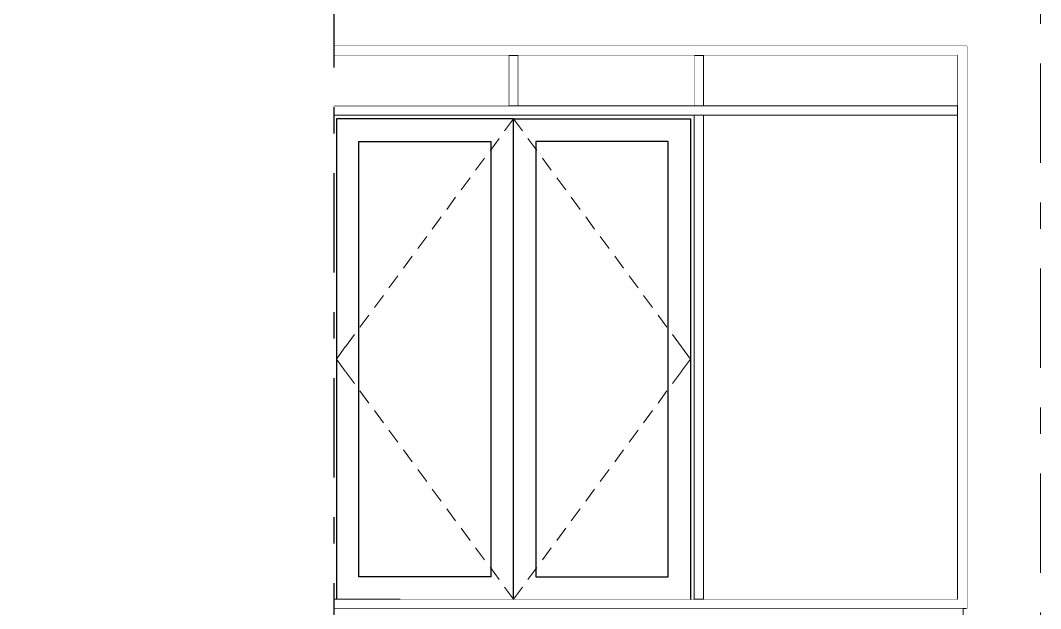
# Model space of a CAD drawing. Header units: millimetres. Extents: x -48147 to 1422273, y -494195 to 18123.
# Drawn here: x 1405204 to 1410649, y -489195 to -486058 of the extents above; entities that cross this region are included whole.
import ezdxf
from ezdxf.enums import TextEntityAlignment as Align

# ---------------------------------------------------------------- set-up
doc = ezdxf.new("R2010")
doc.units = ezdxf.units.MM
doc.header["$MEASUREMENT"] = 0
doc.linetypes.add('Double Dashed', pattern=[1093.611073, 529.166651, -211.666656, 141.111112, -211.666656])
doc.linetypes.add('Wipeout_Contour', pattern=[1000, 0, -1000])
for name, color, linetype in [('A-25-M_Wall_Ext', 7, 'Continuous'), ('A-95-P_Drawing', 7, 'Continuous'), ('New_A-15-MG_Structural_Grid_Phase_2', 7, 'Continuous'), ('New_A-25-M_Curtain_Wall', 7, 'Continuous'), ('New_A-25-M_Wall_Ext', 7, 'Continuous'), ('New_ArchiCAD Doors', 7, 'Continuous'), ('S-280-M_STRUCT_FRAME.IFC Import', 7, 'Continuous')]:
    doc.layers.add(name, color=color, linetype=linetype)
for name, color, linetype, lineweight in [('A-25-M_Wall_Ext_Pen_No__1', 7, 'Continuous', 13), ('A-25-M_Wall_Ext_Pen_No__87', 8, 'Continuous', 20), ('A-95-P_Drawing_Pen_No__194', 7, 'Continuous', 25), ('New_A-25-M_Curtain_Wall_Pen_No__3', 7, 'Continuous', 18), ('New_A-25-M_Curtain_Wall_Pen_No__87', 8, 'Continuous', 20), ('New_ArchiCAD Doors_Pen_No__87', 8, 'Continuous', 20), ('S-280-M_STRUCT_FRAME.IFC Import_Pen_No__90', 8, 'Continuous', 20)]:
    doc.layers.add(name, color=color, linetype=linetype, lineweight=lineweight)
for name, color, linetype, lineweight, true_color in [('A-25-M_Wall_Ext_Pen_No__107', 7, 'Continuous', 15, 0xa6a6a6), ('New_A-15-MG_Structural_Grid_Phase_2_Pen_No__222', 7, 'Continuous', 13, 0x65af33), ('New_A-25-M_Curtain_Wall_Pen_No__23', 7, 'Continuous', 30, 0x2a2a2a)]:
    doc.layers.add(name, color=color, linetype=linetype, lineweight=lineweight, true_color=true_color)
doc.styles.add('GENERATED_STYLE_2', font='')
doc.styles.get('GENERATED_STYLE_2').set_extended_font_data('Swis721 BT')
pattern_1 = [(60, (1383917.507, -489195.03), (-43.30127, 25), []), (120, (1383917.507, -489195.03), (43.30127, 25), [])]

# ---------------------------------------------------------------- blocks, each defined once
blk = doc.blocks.new('Section Elem_6_2', base_point=(1383917.5, -489195))
at = {"color": 254, "linetype": 'Wipeout_Contour', "lineweight": 0, "ltscale": 5956674.222946827}
blk.add_wipeout([(1406835.7, -489145), (1406230.7, -489145), (1406230.7, -489195), (1406835.7, -489195)], dxfattribs=at).dxf.layer = 'New_A-25-M_Curtain_Wall'
at = {"layer": 'New_A-25-M_Curtain_Wall_Pen_No__87', "linetype": 'Continuous'}
for p, q in [((1406810.7, -489145), (1406255.7, -489145)), ((1406835.7, -489195), (1406230.7, -489195))]:
    blk.add_line(p, q, dxfattribs=at)
blk = doc.blocks.new('Section Elem_9_2', base_point=(1383917.5, -489195))
at = {"color": 254, "linetype": 'Wipeout_Contour', "lineweight": 0, "ltscale": 8923791.907257684}
blk.add_wipeout([(1405106.3, -486695), (1405128.1, -486695), (1405128.1, -489195), (1405205.7, -489195), (1405205.7, -486494), (1405106.3, -486494)], dxfattribs=at).dxf.layer = 'New_A-25-M_Wall_Ext'
blk = doc.blocks.new('Section Elem_27_2', base_point=(1383917.5, -489195))
at = {"color": 254, "linetype": 'Wipeout_Contour', "lineweight": 0, "ltscale": 5964211.980956931}
blk.add_wipeout([(1408825.7, -489145), (1408230.7, -489145), (1408230.7, -489195), (1408825.7, -489195)], dxfattribs=at).dxf.layer = 'New_A-25-M_Curtain_Wall'
at = {"layer": 'New_A-25-M_Curtain_Wall_Pen_No__87', "linetype": 'Continuous'}
for p, q in [((1408800.7, -489145), (1408230.7, -489145)), ((1408825.7, -489195), (1408230.7, -489195))]:
    blk.add_line(p, q, dxfattribs=at)
blk = doc.blocks.new('Section Elem_28_2', base_point=(1383917.5, -489195))
at = {"color": 254, "linetype": 'Wipeout_Contour', "lineweight": 0, "ltscale": 5968756.041280757}
blk.add_wipeout([(1410205.7, -489145), (1409230.7, -489145), (1409230.7, -489195), (1410255.7, -489195)], dxfattribs=at).dxf.layer = 'New_A-25-M_Curtain_Wall'
at = {"layer": 'New_A-25-M_Curtain_Wall_Pen_No__87', "linetype": 'Continuous'}
for p, q in [((1410205.7, -489145), (1409230.7, -489145)), ((1410255.7, -489195), (1409230.7, -489195))]:
    blk.add_line(p, q, dxfattribs=at)
blk = doc.blocks.new('Section Elem_29_2', base_point=(1383917.5, -489195))
at = {"color": 254, "linetype": 'Wipeout_Contour', "lineweight": 0, "ltscale": 5961198.652007611}
blk.add_wipeout([(1408230.7, -489145), (1407230.7, -489145), (1407230.7, -489195), (1408230.7, -489195)], dxfattribs=at).dxf.layer = 'New_A-25-M_Curtain_Wall'
at = {"layer": 'New_A-25-M_Curtain_Wall_Pen_No__87', "linetype": 'Continuous'}
for p, q in [((1408230.7, -489145), (1407230.7, -489145)), ((1408230.7, -489195), (1407230.7, -489195))]:
    blk.add_line(p, q, dxfattribs=at)
blk = doc.blocks.new('Section Elem_125_2', base_point=(1383917.5, -489195))
at = {"layer": 'New_ArchiCAD Doors_Pen_No__87', "linetype": 'Continuous'}
for p, q in [((1410255.7, -486195), (1405332.4, -486195)), ((1410255.7, -489195), (1410255.7, -486195)), ((1405205.7, -486494), (1405205.7, -489195))]:
    blk.add_line(p, q, dxfattribs=at)
blk = doc.blocks.new('Section Elem_126_2', base_point=(1383917.5, -489195))
at = {"color": 254, "linetype": 'Wipeout_Contour', "lineweight": 0, "ltscale": 8926022.89732496}
blk.add_wipeout([(1405255.7, -486494), (1405255.7, -489145), (1406205.7, -489145), (1406205.7, -486245), (1405332.4, -486245), (1405332.4, -486494)], dxfattribs=at).dxf.layer = 'New_A-25-M_Curtain_Wall'
blk = doc.blocks.new('Section Elem_129_2', base_point=(1383917.5, -489195))
at = {"color": 254, "linetype": 'Wipeout_Contour', "lineweight": 0, "ltscale": 7441566.078347882}
blk.add_wipeout([(1405205.7, -489195), (1405205.7, -489195), (1406230.7, -489195), (1406230.7, -489145), (1405255.7, -489145)], dxfattribs=at).dxf.layer = 'New_A-25-M_Curtain_Wall'
at = {"layer": 'New_A-25-M_Curtain_Wall_Pen_No__87', "linetype": 'Continuous'}
for p, q in [((1406205.7, -489145), (1405255.7, -489145)), ((1406230.7, -489195), (1405205.7, -489195))]:
    blk.add_line(p, q, dxfattribs=at)
blk = doc.blocks.new('Section Elem_445_2', base_point=(1383917.5, -489195))
at = {"color": 254, "linetype": 'Wipeout_Contour', "lineweight": 0, "ltscale": 5964898.177820824}
blk.add_wipeout([(1409230.7, -486245), (1410205.7, -486245), (1410255.7, -486195), (1409230.7, -486195)], dxfattribs=at).dxf.layer = 'New_A-25-M_Curtain_Wall'
at = {"layer": 'New_A-25-M_Curtain_Wall_Pen_No__87', "linetype": 'Continuous'}
blk.add_line((1409230.7, -486245), (1410205.7, -486245), dxfattribs=at)
blk = doc.blocks.new('Section Elem_446_2', base_point=(1383917.5, -489195))
at = {"color": 254, "linetype": 'Wipeout_Contour', "lineweight": 0, "ltscale": 5958479.767959231}
blk.add_wipeout([(1407835.8, -486245), (1408230.7, -486245), (1408230.7, -486195), (1407835.8, -486195)], dxfattribs=at).dxf.layer = 'New_A-25-M_Curtain_Wall'
at = {"layer": 'New_A-25-M_Curtain_Wall_Pen_No__87', "linetype": 'Continuous'}
blk.add_line((1407860.8, -486245), (1408230.7, -486245), dxfattribs=at)
blk = doc.blocks.new('Section Elem_447_2', base_point=(1383917.5, -489195))
at = {"color": 254, "linetype": 'Wipeout_Contour', "lineweight": 0, "ltscale": 5949967.073618485}
blk.add_wipeout([(1405332.4, -486245), (1406230.7, -486245), (1406230.7, -486195), (1405332.4, -486195)], dxfattribs=at).dxf.layer = 'New_A-25-M_Curtain_Wall'
at = {"layer": 'New_A-25-M_Curtain_Wall_Pen_No__87', "linetype": 'Continuous'}
blk.add_line((1405332.4, -486245), (1406205.7, -486245), dxfattribs=at)
blk = doc.blocks.new('Section Elem_448_2', base_point=(1383917.5, -489195))
at = {"color": 254, "linetype": 'Wipeout_Contour', "lineweight": 0, "ltscale": 5949998.368900354}
blk.add_wipeout([(1405255.7, -486494), (1405205.7, -486494), (1405205.7, -489195), (1405255.7, -489145)], dxfattribs=at).dxf.layer = 'New_A-25-M_Curtain_Wall'
at = {"layer": 'New_A-25-M_Curtain_Wall_Pen_No__87', "linetype": 'Continuous'}
blk.add_line((1405255.7, -489145), (1405255.7, -486494), dxfattribs=at)
blk = doc.blocks.new('Section Elem_492_2', base_point=(1383917.5, -489195))
at = {"color": 254, "linetype": 'Wipeout_Contour', "lineweight": 0, "ltscale": 5954717.705272359}
blk.add_wipeout([(1406845.7, -486245), (1407230.7, -486245), (1407230.7, -486195), (1406845.7, -486195)], dxfattribs=at).dxf.layer = 'New_A-25-M_Curtain_Wall'
at = {"layer": 'New_A-25-M_Curtain_Wall_Pen_No__87', "linetype": 'Continuous'}
blk.add_line((1406870.7, -486245), (1407230.7, -486245), dxfattribs=at)
blk = doc.blocks.new('Section Elem_493_2', base_point=(1383917.5, -489195))
at = {"color": 254, "linetype": 'Wipeout_Contour', "lineweight": 0, "ltscale": 5962241.735446876}
blk.add_wipeout([(1408825.7, -486245), (1409230.7, -486245), (1409230.7, -486195), (1408825.7, -486195)], dxfattribs=at).dxf.layer = 'New_A-25-M_Curtain_Wall'
at = {"layer": 'New_A-25-M_Curtain_Wall_Pen_No__87', "linetype": 'Continuous'}
blk.add_line((1408850.7, -486245), (1409230.7, -486245), dxfattribs=at)
blk = doc.blocks.new('Section Elem_494_2', base_point=(1383917.5, -489195))
at = {"color": 254, "linetype": 'Wipeout_Contour', "lineweight": 0, "ltscale": 5953971.030169761}
blk.add_wipeout([(1406835.7, -486245), (1406845.7, -486245), (1406845.7, -486195), (1406835.7, -486195)], dxfattribs=at).dxf.layer = 'New_A-25-M_Curtain_Wall'
blk = doc.blocks.new('Section Elem_495_2', base_point=(1383917.5, -489195))
at = {"color": 254, "linetype": 'Wipeout_Contour', "lineweight": 0, "ltscale": 5966996.246184918}
blk.add_wipeout([(1410255.7, -486538), (1410255.7, -486195), (1410205.7, -486245), (1410205.7, -486538)], dxfattribs=at).dxf.layer = 'New_A-25-M_Curtain_Wall'
at = {"layer": 'New_A-25-M_Curtain_Wall_Pen_No__87', "linetype": 'Continuous'}
blk.add_line((1410205.7, -486513), (1410205.7, -486245), dxfattribs=at)
blk = doc.blocks.new('Section Elem_496_2', base_point=(1383917.5, -489195))
at = {"color": 254, "linetype": 'Wipeout_Contour', "lineweight": 0, "ltscale": 5956268.941701688}
blk.add_wipeout([(1406870.7, -489145), (1406890.7, -489145), (1406890.7, -486583), (1406870.7, -486563)], dxfattribs=at).dxf.layer = 'New_A-25-M_Curtain_Wall'
at = {"color": 254, "linetype": 'Wipeout_Contour', "lineweight": 0, "ltscale": 5958194.069129564}
blk.add_wipeout([(1408800.7, -486563), (1406870.7, -486563), (1406890.7, -486583), (1408780.7, -486583)], dxfattribs=at).dxf.layer = 'New_A-25-M_Curtain_Wall'
at = {"color": 254, "linetype": 'Wipeout_Contour', "lineweight": 0, "ltscale": 5956539.847475769}
blk.add_wipeout([(1407010.7, -489025), (1407010.7, -486703), (1406890.7, -486583), (1406890.7, -489145)], dxfattribs=at).dxf.layer = 'New_A-25-M_Curtain_Wall'
at = {"color": 254, "linetype": 'Wipeout_Contour', "lineweight": 0, "ltscale": 5960111.361094516}
blk.add_wipeout([(1407835.7, -489145), (1407955.7, -489025), (1407955.7, -486703), (1407835.7, -486583)], dxfattribs=at).dxf.layer = 'New_A-25-M_Curtain_Wall'
at = {"color": 254, "linetype": 'Wipeout_Contour', "lineweight": 0, "ltscale": 5963487.791101865}
blk.add_wipeout([(1408800.7, -489145), (1408800.7, -486563), (1408780.7, -486583), (1408780.7, -489145)], dxfattribs=at).dxf.layer = 'New_A-25-M_Curtain_Wall'
at = {"layer": 'New_A-25-M_Curtain_Wall_Pen_No__3', "linetype": 'Continuous'}
for p in [(1406938.2, -487799.7), (1406938.2, -487928.4)]:
    blk.add_line(p, (1406890.7, -487864), dxfattribs=at)
at = {"color": 254, "linetype": 'Wipeout_Contour', "lineweight": 0, "ltscale": 5963229.559316762}
blk.add_wipeout([(1408660.7, -489025), (1408780.7, -489145), (1408780.7, -486583), (1408660.7, -486703)], dxfattribs=at).dxf.layer = 'New_A-25-M_Curtain_Wall'
at = {"layer": 'New_A-25-M_Curtain_Wall_Pen_No__3', "linetype": 'Continuous'}
for p in [(1408733.2, -487799.7), (1408733.2, -487928.4)]:
    blk.add_line(p, (1408780.7, -487864), dxfattribs=at)
at = {"color": 254, "linetype": 'Wipeout_Contour', "lineweight": 0, "ltscale": 5960071.76155121}
blk.add_wipeout([(1408780.7, -486583), (1407835.7, -486583), (1407955.7, -486703), (1408660.7, -486703)], dxfattribs=at).dxf.layer = 'New_A-25-M_Curtain_Wall'
at = {"color": 254, "linetype": 'Wipeout_Contour', "lineweight": 0, "ltscale": 5963269.158193897}
blk.add_wipeout([(1407835.7, -489145), (1408780.7, -489145), (1408660.7, -489025), (1407955.7, -489025)], dxfattribs=at).dxf.layer = 'New_A-25-M_Curtain_Wall'
at = {"layer": 'New_A-25-M_Curtain_Wall_Pen_No__23', "linetype": 'Continuous'}
blk.add_line((1408780.7, -486583), (1408780.7, -489145), dxfattribs=at)
at = {"color": 254, "linetype": 'Wipeout_Contour', "lineweight": 0, "ltscale": 5959657.821304081}
blk.add_wipeout([(1407835.7, -489145), (1407835.7, -486583), (1407715.7, -486703), (1407715.7, -489025)], dxfattribs=at).dxf.layer = 'New_A-25-M_Curtain_Wall'
at = {"color": 254, "linetype": 'Wipeout_Contour', "lineweight": 0, "ltscale": 5961670.277644007}
blk.add_wipeout([(1408660.7, -489025), (1408660.7, -486703), (1407955.7, -486703), (1407955.7, -489025)], dxfattribs=at).dxf.layer = 'New_A-25-M_Curtain_Wall'
at = {"layer": 'New_A-25-M_Curtain_Wall_Pen_No__23', "linetype": 'Continuous'}
for p, q in [((1408660.7, -486703), (1407955.7, -486703)), ((1407955.7, -486703), (1407955.7, -489025)), ((1408660.7, -489025), (1408660.7, -486703)), ((1407955.7, -489025), (1408660.7, -489025))]:
    blk.add_line(p, q, dxfattribs=at)
at = {"layer": 'New_A-25-M_Curtain_Wall_Pen_No__3', "linetype": 'Continuous'}
for p, q in [((1407912.9, -486687.6), (1407960.4, -486752)), ((1407990.1, -486792.3), (1408037.5, -486856.6)), ((1408067.2, -486896.9), (1408114.7, -486961.3)), ((1408144.4, -487001.5), (1408191.9, -487065.9)), ((1408221.6, -487106.1), (1408269.1, -487170.5)), ((1408298.8, -487210.7), (1408346.2, -487275.1)), ((1408375.9, -487315.3), (1408423.4, -487379.7)), ((1408453.1, -487419.9), (1408500.6, -487484.3)), ((1408530.3, -487524.6), (1408577.8, -487588.9)), ((1408607.4, -487629.2), (1408654.9, -487693.6)), ((1408684.6, -487733.8), (1408732.1, -487798.2)), ((1408684.6, -487994.3), (1408732.1, -487929.9)), ((1408607.4, -488098.9), (1408654.9, -488034.5)), ((1408530.3, -488203.5), (1408577.8, -488139.1)), ((1408453.1, -488308.1), (1408500.6, -488243.7)), ((1408375.9, -488412.7), (1408423.4, -488348.4)), ((1408298.8, -488517.3), (1408346.2, -488453)), ((1408221.6, -488622), (1408269.1, -488557.6)), ((1408144.4, -488726.6), (1408191.9, -488662.2)), ((1408067.2, -488831.2), (1408114.7, -488766.8)), ((1407990.1, -488935.8), (1408037.5, -488871.4)), ((1407912.9, -489040.4), (1407960.4, -488976))]:
    blk.add_line(p, q, dxfattribs=at)
at = {"color": 254, "linetype": 'Wipeout_Contour', "lineweight": 0, "ltscale": 5956499.177383629}
blk.add_wipeout([(1406890.7, -486583), (1407010.7, -486703), (1407715.7, -486703), (1407835.7, -486583)], dxfattribs=at).dxf.layer = 'New_A-25-M_Curtain_Wall'
at = {"color": 254, "linetype": 'Wipeout_Contour', "lineweight": 0, "ltscale": 5959698.490729296}
blk.add_wipeout([(1407835.7, -489145), (1407715.7, -489025), (1407010.7, -489025), (1406890.7, -489145)], dxfattribs=at).dxf.layer = 'New_A-25-M_Curtain_Wall'
at = {"layer": 'New_A-25-M_Curtain_Wall_Pen_No__23', "linetype": 'Continuous'}
for p, q in [((1406890.7, -486583), (1406890.7, -489145)), ((1407835.7, -486583), (1406890.7, -486583)), ((1407835.7, -489145), (1407835.7, -486583)), ((1407835.7, -486583), (1408780.7, -486583))]:
    blk.add_line(p, q, dxfattribs=at)
at = {"layer": 'New_A-25-M_Curtain_Wall_Pen_No__3', "linetype": 'Continuous'}
for p, q in [((1407835.7, -486583), (1407788.2, -486647.4)), ((1407835.7, -486583), (1407883.2, -486647.4)), ((1407835.7, -489145), (1407788.2, -489080.7)), ((1407835.7, -489145), (1407883.2, -489080.7))]:
    blk.add_line(p, q, dxfattribs=at)
at = {"color": 254, "linetype": 'Wipeout_Contour', "lineweight": 0, "ltscale": 5958098.651735645}
blk.add_wipeout([(1407010.7, -489025), (1407715.7, -489025), (1407715.7, -486703), (1407010.7, -486703)], dxfattribs=at).dxf.layer = 'New_A-25-M_Curtain_Wall'
at = {"layer": 'New_A-25-M_Curtain_Wall_Pen_No__23', "linetype": 'Continuous'}
for p, q in [((1407010.7, -489025), (1407010.7, -486703)), ((1407010.7, -486703), (1407715.7, -486703)), ((1407715.7, -486703), (1407715.7, -489025)), ((1407715.7, -489025), (1407010.7, -489025))]:
    blk.add_line(p, q, dxfattribs=at)
at = {"layer": 'New_A-25-M_Curtain_Wall_Pen_No__3', "linetype": 'Continuous'}
for p, q in [((1407758.5, -486687.6), (1407711, -486752)), ((1407681.4, -486792.3), (1407633.9, -486856.6)), ((1407604.2, -486896.9), (1407556.7, -486961.3)), ((1407527, -487001.5), (1407479.5, -487065.9)), ((1407449.8, -487106.1), (1407402.3, -487170.5)), ((1407372.7, -487210.7), (1407325.2, -487275.1)), ((1407295.5, -487315.3), (1407248, -487379.7)), ((1407218.3, -487419.9), (1407170.8, -487484.3)), ((1407141.1, -487524.6), (1407093.6, -487588.9)), ((1407064, -487629.2), (1407016.5, -487693.6)), ((1406986.8, -487733.8), (1406939.3, -487798.2)), ((1406986.8, -487994.3), (1406939.3, -487929.9)), ((1407064, -488098.9), (1407016.5, -488034.5)), ((1407141.1, -488203.5), (1407093.6, -488139.1)), ((1407218.3, -488308.1), (1407170.8, -488243.7)), ((1407295.5, -488412.7), (1407248, -488348.4)), ((1407372.7, -488517.3), (1407325.2, -488453)), ((1407449.8, -488622), (1407402.3, -488557.6)), ((1407527, -488726.6), (1407479.5, -488662.2)), ((1407604.2, -488831.2), (1407556.7, -488766.8)), ((1407681.4, -488935.8), (1407633.9, -488871.4)), ((1407758.5, -489040.4), (1407711, -488976))]:
    blk.add_line(p, q, dxfattribs=at)
blk = doc.blocks.new('Section Elem_497_2', base_point=(1383917.5, -489195))
at = {"color": 254, "linetype": 'Wipeout_Contour', "lineweight": 0, "ltscale": 5957835.969393177}
blk.add_wipeout([(1406845.7, -489145), (1406835.7, -489145), (1406835.7, -489195), (1406845.7, -489195)], dxfattribs=at).dxf.layer = 'New_A-25-M_Curtain_Wall'
at = {"layer": 'New_A-25-M_Curtain_Wall_Pen_No__87', "linetype": 'Continuous'}
blk.add_line((1406845.7, -489195), (1406835.7, -489195), dxfattribs=at)
blk = doc.blocks.new('Section Elem_498_2', base_point=(1383917.5, -489195))
at = {"color": 254, "linetype": 'Wipeout_Contour', "lineweight": 0, "ltscale": 5954214.076385556}
blk.add_wipeout([(1406870.7, -486538), (1406870.7, -486245), (1406820.7, -486245), (1406820.7, -486538)], dxfattribs=at).dxf.layer = 'New_A-25-M_Curtain_Wall'
at = {"layer": 'New_A-25-M_Curtain_Wall_Pen_No__87', "linetype": 'Continuous'}
for p, q in [((1406820.7, -486538), (1406820.7, -486245)), ((1406870.7, -486245), (1406860.7, -486245)), ((1406870.7, -486513), (1406870.7, -486245))]:
    blk.add_line(p, q, dxfattribs=at)
blk = doc.blocks.new('Section Elem_499_2', base_point=(1383917.5, -489195))
at = {"color": 254, "linetype": 'Wipeout_Contour', "lineweight": 0, "ltscale": 5954741.286246887}
blk.add_wipeout([(1406810.7, -486245), (1406255.7, -486245), (1406255.7, -489145), (1406810.7, -489145)], dxfattribs=at).dxf.layer = 'New_A-25-M_Curtain_Wall'
blk = doc.blocks.new('Section Elem_500_2', base_point=(1383917.5, -489195))
at = {"color": 254, "linetype": 'Wipeout_Contour', "lineweight": 0, "ltscale": 5953598.061170259}
blk.add_wipeout([(1406255.7, -489145), (1406255.7, -486245), (1406205.7, -486245), (1406205.7, -489145)], dxfattribs=at).dxf.layer = 'New_A-25-M_Curtain_Wall'
at = {"layer": 'New_A-25-M_Curtain_Wall_Pen_No__87', "linetype": 'Continuous'}
for p, q in [((1406230.7, -486245), (1406205.7, -486245)), ((1406205.7, -489145), (1406205.7, -486245)), ((1406255.7, -489145), (1406255.7, -486245)), ((1406255.7, -489145), (1406205.7, -489145))]:
    blk.add_line(p, q, dxfattribs=at)
blk = doc.blocks.new('Section Elem_501_2', base_point=(1383917.5, -489195))
at = {"color": 254, "linetype": 'Wipeout_Contour', "lineweight": 0, "ltscale": 5966101.316836772}
blk.add_wipeout([(1409230.7, -489145), (1408825.7, -489145), (1408825.7, -489195), (1409230.7, -489195)], dxfattribs=at).dxf.layer = 'New_A-25-M_Curtain_Wall'
at = {"layer": 'New_A-25-M_Curtain_Wall_Pen_No__87', "linetype": 'Continuous'}
for p, q in [((1409230.7, -489145), (1408850.7, -489145)), ((1409230.7, -489195), (1408825.7, -489195))]:
    blk.add_line(p, q, dxfattribs=at)
blk = doc.blocks.new('Section Elem_502_2', base_point=(1383917.5, -489195))
at = {"color": 254, "linetype": 'Wipeout_Contour', "lineweight": 0, "ltscale": 5964339.881086034}
blk.add_wipeout([(1408850.7, -486513), (1410205.7, -486513), (1410205.7, -486245), (1408850.7, -486245)], dxfattribs=at).dxf.layer = 'New_A-25-M_Curtain_Wall'
blk = doc.blocks.new('Section Elem_514_2', base_point=(1383917.5, -489195))
at = {"color": 254, "linetype": 'Wipeout_Contour', "lineweight": 0, "ltscale": 5957940.896593198}
blk.add_wipeout([(1407860.8, -486513), (1407860.8, -486245), (1407810.8, -486245), (1407810.8, -486513)], dxfattribs=at).dxf.layer = 'New_A-25-M_Curtain_Wall'
at = {"layer": 'New_A-25-M_Curtain_Wall_Pen_No__87', "linetype": 'Continuous'}
for p, q in [((1407810.8, -486513), (1407810.8, -486245)), ((1407860.8, -486245), (1407835.8, -486245)), ((1407860.8, -486513), (1407860.8, -486245))]:
    blk.add_line(p, q, dxfattribs=at)
blk = doc.blocks.new('Section Elem_515_2', base_point=(1383917.5, -489195))
at = {"color": 254, "linetype": 'Wipeout_Contour', "lineweight": 0, "ltscale": 5956589.351574473}
blk.add_wipeout([(1407230.7, -486245), (1407835.8, -486245), (1407835.8, -486195), (1407230.7, -486195)], dxfattribs=at).dxf.layer = 'New_A-25-M_Curtain_Wall'
at = {"layer": 'New_A-25-M_Curtain_Wall_Pen_No__87', "linetype": 'Continuous'}
blk.add_line((1407230.7, -486245), (1407835.8, -486245), dxfattribs=at)
blk = doc.blocks.new('Section Elem_516_2', base_point=(1383917.5, -489195))
at = {"color": 254, "linetype": 'Wipeout_Contour', "lineweight": 0, "ltscale": 5952808.529301221}
blk.add_wipeout([(1406230.7, -486245), (1406835.7, -486245), (1406835.7, -486195), (1406230.7, -486195)], dxfattribs=at).dxf.layer = 'New_A-25-M_Curtain_Wall'
at = {"layer": 'New_A-25-M_Curtain_Wall_Pen_No__87', "linetype": 'Continuous'}
blk.add_line((1406230.7, -486245), (1406810.7, -486245), dxfattribs=at)
blk = doc.blocks.new('Section Elem_517_2', base_point=(1383917.5, -489195))
at = {"layer": 'New_A-25-M_Curtain_Wall_Pen_No__87', "linetype": 'Continuous'}
blk.add_line((1406860.7, -489145), (1406860.7, -486245), dxfattribs=at)
at = {"color": 254, "linetype": 'Wipeout_Contour', "lineweight": 0, "ltscale": 7444386.087059164}
blk.add_wipeout([(1406810.7, -489145), (1406820.7, -489145), (1406820.7, -486538), (1406820.7, -486245), (1406810.7, -486245)], dxfattribs=at).dxf.layer = 'New_A-25-M_Curtain_Wall'
at = {"layer": 'New_A-25-M_Curtain_Wall_Pen_No__87', "linetype": 'Continuous'}
for p, q in [((1406860.7, -486245), (1406810.7, -486245)), ((1406810.7, -489145), (1406810.7, -486245)), ((1406820.7, -489145), (1406810.7, -489145))]:
    blk.add_line(p, q, dxfattribs=at)
blk = doc.blocks.new('Section Elem_518_2', base_point=(1383917.5, -489195))
at = {"color": 254, "linetype": 'Wipeout_Contour', "lineweight": 0, "ltscale": 5966268.991915924}
blk.add_wipeout([(1408850.7, -489145), (1410205.7, -489145), (1410205.7, -486563), (1408850.7, -486563)], dxfattribs=at).dxf.layer = 'New_A-25-M_Curtain_Wall'
blk = doc.blocks.new('Section Elem_519_2', base_point=(1383917.5, -489195))
at = {"color": 254, "linetype": 'Wipeout_Contour', "lineweight": 0, "ltscale": 5965265.727455117}
blk.add_wipeout([(1409230.7, -486563), (1410205.7, -486563), (1410205.7, -486513), (1409230.7, -486513)], dxfattribs=at).dxf.layer = 'New_A-25-M_Curtain_Wall'
at = {"layer": 'New_A-25-M_Curtain_Wall_Pen_No__87', "linetype": 'Continuous'}
for p, q in [((1409230.7, -486513), (1410205.7, -486513)), ((1410205.7, -486538), (1410205.7, -486513)), ((1409230.7, -486563), (1410205.7, -486563))]:
    blk.add_line(p, q, dxfattribs=at)
blk = doc.blocks.new('Section Elem_520_2', base_point=(1383917.5, -489195))
at = {"color": 254, "linetype": 'Wipeout_Contour', "lineweight": 0, "ltscale": 5968924.513449813}
blk.add_wipeout([(1410255.7, -489195), (1410255.7, -486538), (1410205.7, -486538), (1410205.7, -489145)], dxfattribs=at).dxf.layer = 'New_A-25-M_Curtain_Wall'
at = {"layer": 'New_A-25-M_Curtain_Wall_Pen_No__87', "linetype": 'Continuous'}
blk.add_line((1410205.7, -489145), (1410205.7, -486538), dxfattribs=at)
blk = doc.blocks.new('Section Elem_521_2', base_point=(1383917.5, -489195))
at = {"color": 254, "linetype": 'Wipeout_Contour', "lineweight": 0, "ltscale": 5961683.582354286}
blk.add_wipeout([(1408850.7, -486513), (1408850.7, -486245), (1408800.7, -486245), (1408800.7, -486513)], dxfattribs=at).dxf.layer = 'New_A-25-M_Curtain_Wall'
at = {"layer": 'New_A-25-M_Curtain_Wall_Pen_No__87', "linetype": 'Continuous'}
for p, q in [((1408800.7, -486513), (1408800.7, -486245)), ((1408850.7, -486245), (1408825.7, -486245)), ((1408850.7, -486513), (1408850.7, -486245))]:
    blk.add_line(p, q, dxfattribs=at)
blk = doc.blocks.new('Section Elem_522_2', base_point=(1383917.5, -489195))
at = {"color": 254, "linetype": 'Wipeout_Contour', "lineweight": 0, "ltscale": 5960351.176067711}
blk.add_wipeout([(1408230.7, -486245), (1408825.7, -486245), (1408825.7, -486195), (1408230.7, -486195)], dxfattribs=at).dxf.layer = 'New_A-25-M_Curtain_Wall'
at = {"layer": 'New_A-25-M_Curtain_Wall_Pen_No__87', "linetype": 'Continuous'}
blk.add_line((1408230.7, -486245), (1408825.7, -486245), dxfattribs=at)
blk = doc.blocks.new('Section Elem_523_2', base_point=(1383917.5, -489195))
at = {"color": 254, "linetype": 'Wipeout_Contour', "lineweight": 0, "ltscale": 5963613.551913706}
blk.add_wipeout([(1408850.7, -489145), (1408850.7, -486563), (1408800.7, -486563), (1408800.7, -489145)], dxfattribs=at).dxf.layer = 'New_A-25-M_Curtain_Wall'
at = {"layer": 'New_A-25-M_Curtain_Wall_Pen_No__87', "linetype": 'Continuous'}
for p, q in [((1408800.7, -489145), (1408800.7, -486563)), ((1408850.7, -489145), (1408850.7, -486563)), ((1408850.7, -489145), (1408800.7, -489145))]:
    blk.add_line(p, q, dxfattribs=at)
blk = doc.blocks.new('Section Elem_524_2', base_point=(1383917.5, -489195))
at = {"color": 254, "linetype": 'Wipeout_Contour', "lineweight": 0, "ltscale": 5959812.236135855}
blk.add_wipeout([(1407860.8, -486513), (1408800.7, -486513), (1408800.7, -486245), (1407860.8, -486245)], dxfattribs=at).dxf.layer = 'New_A-25-M_Curtain_Wall'
blk = doc.blocks.new('Section Elem_525_2', base_point=(1383917.5, -489195))
at = {"color": 254, "linetype": 'Wipeout_Contour', "lineweight": 0, "ltscale": 5958582.160234869}
blk.add_wipeout([(1407230.7, -489145), (1406845.7, -489145), (1406845.7, -489195), (1407230.7, -489195)], dxfattribs=at).dxf.layer = 'New_A-25-M_Curtain_Wall'
at = {"layer": 'New_A-25-M_Curtain_Wall_Pen_No__87', "linetype": 'Continuous'}
for p, q in [((1407230.7, -489145), (1406870.7, -489145)), ((1407230.7, -489195), (1406845.7, -489195))]:
    blk.add_line(p, q, dxfattribs=at)
blk = doc.blocks.new('Section Elem_526_2', base_point=(1383917.5, -489195))
at = {"color": 254, "linetype": 'Wipeout_Contour', "lineweight": 0, "ltscale": 5955180.530494647}
blk.add_wipeout([(1407230.7, -486513), (1406870.7, -486513), (1406870.7, -486563), (1407230.7, -486563)], dxfattribs=at).dxf.layer = 'New_A-25-M_Curtain_Wall'
at = {"layer": 'New_A-25-M_Curtain_Wall_Pen_No__87', "linetype": 'Continuous'}
for p, q in [((1406870.7, -486513), (1406870.7, -486538)), ((1407230.7, -486513), (1406870.7, -486513)), ((1407230.7, -486563), (1406870.7, -486563))]:
    blk.add_line(p, q, dxfattribs=at)
blk = doc.blocks.new('Section Elem_527_2', base_point=(1383917.5, -489195))
at = {"color": 254, "linetype": 'Wipeout_Contour', "lineweight": 0, "ltscale": 5956113.786757377}
blk.add_wipeout([(1406870.7, -489145), (1406870.7, -486538), (1406820.7, -486538), (1406820.7, -489145)], dxfattribs=at).dxf.layer = 'New_A-25-M_Curtain_Wall'
at = {"layer": 'New_A-25-M_Curtain_Wall_Pen_No__87', "linetype": 'Continuous'}
for p, q in [((1406820.7, -489145), (1406820.7, -486538)), ((1406870.7, -489145), (1406870.7, -486538)), ((1406870.7, -489145), (1406820.7, -489145))]:
    blk.add_line(p, q, dxfattribs=at)
blk = doc.blocks.new('Section Elem_528_2', base_point=(1383917.5, -489195))
at = {"color": 254, "linetype": 'Wipeout_Contour', "lineweight": 0, "ltscale": 5957004.792253802}
blk.add_wipeout([(1407835.8, -486513), (1407230.7, -486513), (1407230.7, -486563), (1407835.8, -486563)], dxfattribs=at).dxf.layer = 'New_A-25-M_Curtain_Wall'
at = {"layer": 'New_A-25-M_Curtain_Wall_Pen_No__87', "linetype": 'Continuous'}
for p, q in [((1407835.8, -486513), (1407230.7, -486513)), ((1407835.8, -486563), (1407230.7, -486563))]:
    blk.add_line(p, q, dxfattribs=at)
blk = doc.blocks.new('Section Elem_529_2', base_point=(1383917.5, -489195))
at = {"color": 254, "linetype": 'Wipeout_Contour', "lineweight": 0, "ltscale": 5958895.076834191}
blk.add_wipeout([(1408230.7, -486513), (1407835.8, -486513), (1407835.8, -486563), (1408230.7, -486563)], dxfattribs=at).dxf.layer = 'New_A-25-M_Curtain_Wall'
at = {"layer": 'New_A-25-M_Curtain_Wall_Pen_No__87', "linetype": 'Continuous'}
for p, q in [((1408230.7, -486513), (1407835.8, -486513)), ((1408230.7, -486563), (1407835.8, -486563))]:
    blk.add_line(p, q, dxfattribs=at)
blk = doc.blocks.new('Section Elem_530_2', base_point=(1383917.5, -489195))
at = {"color": 254, "linetype": 'Wipeout_Contour', "lineweight": 0, "ltscale": 5960766.354565237}
blk.add_wipeout([(1408825.7, -486513), (1408230.7, -486513), (1408230.7, -486563), (1408825.7, -486563)], dxfattribs=at).dxf.layer = 'New_A-25-M_Curtain_Wall'
at = {"layer": 'New_A-25-M_Curtain_Wall_Pen_No__87', "linetype": 'Continuous'}
for p, q in [((1408825.7, -486513), (1408230.7, -486513)), ((1408825.7, -486563), (1408230.7, -486563))]:
    blk.add_line(p, q, dxfattribs=at)
blk = doc.blocks.new('Section Elem_531_2', base_point=(1383917.5, -489195))
at = {"color": 254, "linetype": 'Wipeout_Contour', "lineweight": 0, "ltscale": 5956069.312234075}
blk.add_wipeout([(1406870.7, -486245), (1406870.7, -486513), (1407810.8, -486513), (1407810.8, -486245)], dxfattribs=at).dxf.layer = 'New_A-25-M_Curtain_Wall'
blk = doc.blocks.new('Section Elem_532_2', base_point=(1383917.5, -489195))
at = {"color": 254, "linetype": 'Wipeout_Contour', "lineweight": 0, "ltscale": 5962656.782297207}
blk.add_wipeout([(1409230.7, -486513), (1408825.7, -486513), (1408825.7, -486563), (1409230.7, -486563)], dxfattribs=at).dxf.layer = 'New_A-25-M_Curtain_Wall'
at = {"layer": 'New_A-25-M_Curtain_Wall_Pen_No__87', "linetype": 'Continuous'}
for p, q in [((1409230.7, -486513), (1408825.7, -486513)), ((1409230.7, -486563), (1408825.7, -486563))]:
    blk.add_line(p, q, dxfattribs=at)
blk = doc.blocks.new('Section Elem_628_2', base_point=(1383917.5, -489195))
at = {"color": 254, "linetype": 'Wipeout_Contour', "lineweight": 0, "ltscale": 5961711.542483451}
blk.add_wipeout([(1405304.4, -489695), (1410236.8, -489695), (1410236.8, -489195), (1405304.4, -489195)], dxfattribs=at).dxf.layer = 'S-280-M_STRUCT_FRAME.IFC Import'
at = {"layer": 'S-280-M_STRUCT_FRAME.IFC Import_Pen_No__90', "linetype": 'Continuous'}
for p, q in [((1406230.7, -489195), (1405304.4, -489195)), ((1410236.8, -489695), (1410236.8, -489195)), ((1409899.6, -489695), (1405664, -489695))]:
    blk.add_line(p, q, dxfattribs=at)
blk = doc.blocks.new('Section Elem_891_2', base_point=(1383917.5, -489195))
at = {"color": 254, "linetype": 'Wipeout_Contour', "lineweight": 0, "ltscale": 11873686.54710001}
blk.add_wipeout([(1405104.4, -475057.7), (1405202, -475057.7), (1405202, -475077.7), (1405104.4, -475077.7), (1405104.4, -486494), (1405204.7, -486494), (1405204.7, -475030), (1405104.4, -475030)], dxfattribs=at).dxf.layer = 'A-25-M_Wall_Ext'
at = {"color": 254, "linetype": 'Wipeout_Contour', "lineweight": 0, "ltscale": 5941006.874934029}
blk.add_wipeout([(1405256.8, -475120.9), (1405256.8, -486494), (1405271.9, -486494), (1405271.9, -475120.7)], dxfattribs=at).dxf.layer = 'A-25-M_Wall_Ext'
at = {"color": 254, "linetype": 'Wipeout_Contour', "lineweight": 0, "ltscale": 7424712.19270242}
blk.add_wipeout([(1405322.3, -475120.4), (1405322.3, -486494), (1405332.4, -486494), (1405332.4, -475120.2), (1405323.8, -475120.9)], dxfattribs=at).dxf.layer = 'A-25-M_Wall_Ext'
at = {"layer": 'A-25-M_Wall_Ext_Pen_No__107', "linetype": 'Continuous'}
h = blk.add_hatch(dxfattribs=at)
h.set_pattern_fill('Batt_Insulation_0002', color=256, style=0, pattern_type=2)
h.set_pattern_definition(pattern_1)
h.paths.add_polyline_path([(1405104.4, -475057.7), (1405202, -475057.7), (1405202, -475077.7), (1405104.4, -475077.7), (1405104.4, -486494), (1405204.7, -486494), (1405204.7, -475030), (1405104.4, -475030)])
at = {"color": 254, "linetype": 'Wipeout_Contour', "lineweight": 0, "ltscale": 7424514.007274359}
blk.add_wipeout([(1405271.9, -475120.7), (1405271.9, -486494), (1405302.1, -486494), (1405302.1, -475120.5), (1405275.4, -475121.1)], dxfattribs=at).dxf.layer = 'A-25-M_Wall_Ext'
at = {"color": 254, "linetype": 'Wipeout_Contour', "lineweight": 0, "ltscale": 5940770.30531837}
blk.add_wipeout([(1405204.7, -475030), (1405204.7, -486494), (1405229.8, -486494), (1405229.8, -475030)], dxfattribs=at).dxf.layer = 'A-25-M_Wall_Ext'
at = {"color": 254, "linetype": 'Wipeout_Contour', "lineweight": 0, "ltscale": 7424636.914379736}
blk.add_wipeout([(1405304.7, -475121), (1405302.1, -475120.5), (1405302.1, -486494), (1405322.3, -486494), (1405322.3, -475120.4)], dxfattribs=at).dxf.layer = 'A-25-M_Wall_Ext'
at = {"layer": 'A-25-M_Wall_Ext_Pen_No__107', "linetype": 'Continuous'}
h = blk.add_hatch(dxfattribs=at)
h.set_pattern_fill('Batt_Insulation_0002', color=256, style=0, pattern_type=2)
h.set_pattern_definition(pattern_1)
h.paths.add_polyline_path([(1405204.7, -475030), (1405204.7, -486494), (1405229.8, -486494), (1405229.8, -475030)])
blk.add_hatch(color=256, dxfattribs=at).paths.add_polyline_path([(1405229.8, -486494), (1405256.8, -486494), (1405256.8, -475030), (1405229.8, -475030)])
at = {"layer": 'A-25-M_Wall_Ext_Pen_No__1', "linetype": 'Continuous'}
for p, q in [((1405204.7, -475030), (1405204.7, -486494)), ((1405229.8, -475030), (1405229.8, -486494)), ((1405256.8, -475030), (1405256.8, -486494))]:
    blk.add_line(p, q, dxfattribs=at)
at = {"layer": 'A-25-M_Wall_Ext_Pen_No__1', "linetype": 'Continuous', "flags": 128}
blk.add_lwpolyline([(1405256.8, -486494), (1405229.8, -486494), (1405204.7, -486494), (1405104.4, -486494), (1405086.4, -486494), (1405083.3, -486494), (1404938.9, -486494), (1404935.9, -486494), (1404920.9, -486494)], dxfattribs=at)
at = {"layer": 'A-25-M_Wall_Ext_Pen_No__87', "linetype": 'Continuous'}
for p, q in [((1405332.4, -486494), (1405332.4, -475120.2)), ((1405256.8, -486494), (1405271.9, -486494)), ((1405271.9, -486494), (1405302.1, -486494)), ((1405302.1, -486494), (1405322.3, -486494)), ((1405322.3, -486494), (1405332.4, -486494))]:
    blk.add_line(p, q, dxfattribs=at)
blk = doc.blocks.new('Standard grid marker[5]_2', base_point=(1410649.4, -467790.4))
at = {"layer": 'New_A-15-MG_Structural_Grid_Phase_2_Pen_No__222', "linetype": 'Double Dashed'}
blk.add_line((1410649.4, -468790.4), (1410649.4, -492195), dxfattribs=at)
at = {"layer": 'New_A-15-MG_Structural_Grid_Phase_2_Pen_No__222', "style": 'GENERATED_STYLE_2'}
for tag, p in [('AC_MarkerText_1_0', (1410649.4, -467254)), ('AC_MarkerText_1_1', (1410649.4, -493658.7))]:
    blk.add_attdef(tag, text='', height=350, rotation=360, dxfattribs=at).set_placement(p, align=Align.MIDDLE_CENTER)

msp = doc.modelspace()

# ---------------------------------------------------------------- block references
at = {"layer": 'New_A-25-M_Curtain_Wall'}
msp.add_blockref('Section Elem_6_2', (1383917.5, -489195), dxfattribs=at)

# ---------------------------------------------------------------- next in the draw order: block references
at = {"layer": 'New_A-25-M_Wall_Ext'}
msp.add_blockref('Section Elem_9_2', (1383917.5, -489195), dxfattribs=at)

# ---------------------------------------------------------------- next in the draw order: block references
at = {"layer": 'New_A-25-M_Curtain_Wall'}
for name in ['Section Elem_27_2', 'Section Elem_28_2']:
    msp.add_blockref(name, (1383917.5, -489195), dxfattribs=at)

# ---------------------------------------------------------------- next in the draw order: block references
msp.add_blockref('Section Elem_29_2', (1383917.5, -489195), dxfattribs=at)

# ---------------------------------------------------------------- next in the draw order: block references
at = {"layer": 'New_ArchiCAD Doors'}
msp.add_blockref('Section Elem_125_2', (1383917.5, -489195), dxfattribs=at)

# ---------------------------------------------------------------- next in the draw order: block references
at = {"layer": 'New_A-25-M_Curtain_Wall'}
for name in ['Section Elem_492_2', 'Section Elem_446_2', 'Section Elem_445_2', 'Section Elem_126_2', 'Section Elem_496_2']:
    msp.add_blockref(name, (1383917.5, -489195), dxfattribs=at)

# ---------------------------------------------------------------- next in the draw order: block references
for name in ['Section Elem_447_2', 'Section Elem_494_2', 'Section Elem_493_2', 'Section Elem_495_2', 'Section Elem_514_2', 'Section Elem_129_2', 'Section Elem_497_2', 'Section Elem_501_2']:
    msp.add_blockref(name, (1383917.5, -489195), dxfattribs=at)

# ---------------------------------------------------------------- next in the draw order: block references
for name in ['Section Elem_515_2', 'Section Elem_498_2', 'Section Elem_502_2', 'Section Elem_448_2', 'Section Elem_518_2']:
    msp.add_blockref(name, (1383917.5, -489195), dxfattribs=at)

# ---------------------------------------------------------------- next in the draw order: block references
at = {"layer": 'A-25-M_Wall_Ext'}
msp.add_blockref('Section Elem_891_2', (1383917.5, -489195), dxfattribs=at)
at = {"layer": 'New_A-25-M_Curtain_Wall'}
for name in ['Section Elem_499_2', 'Section Elem_521_2', 'Section Elem_519_2', 'Section Elem_523_2']:
    msp.add_blockref(name, (1383917.5, -489195), dxfattribs=at)

# ---------------------------------------------------------------- next in the draw order: block references
for name in ['Section Elem_522_2', 'Section Elem_500_2', 'Section Elem_520_2']:
    msp.add_blockref(name, (1383917.5, -489195), dxfattribs=at)

# ---------------------------------------------------------------- next in the draw order: block references
for name in ['Section Elem_516_2', 'Section Elem_524_2']:
    msp.add_blockref(name, (1383917.5, -489195), dxfattribs=at)

# ---------------------------------------------------------------- next in the draw order: block references
msp.add_blockref('Section Elem_517_2', (1383917.5, -489195), dxfattribs=at)

# ---------------------------------------------------------------- next in the draw order: block references
for name in ['Section Elem_526_2', 'Section Elem_525_2']:
    msp.add_blockref(name, (1383917.5, -489195), dxfattribs=at)

# ---------------------------------------------------------------- next in the draw order: block references
for name in ['Section Elem_527_2', 'Section Elem_528_2']:
    msp.add_blockref(name, (1383917.5, -489195), dxfattribs=at)
at = {"layer": 'S-280-M_STRUCT_FRAME.IFC Import'}
msp.add_blockref('Section Elem_628_2', (1383917.5, -489195), dxfattribs=at)

# ---------------------------------------------------------------- next in the draw order: block references
at = {"layer": 'New_A-15-MG_Structural_Grid_Phase_2', "color": 8, "linetype": 'Continuous', "lineweight": 15}
msp.add_blockref('Standard grid marker[5]_2', (1410649.4, -467790.4), dxfattribs=at)
at = {"layer": 'New_A-25-M_Curtain_Wall'}
msp.add_blockref('Section Elem_529_2', (1383917.5, -489195), dxfattribs=at)

# ---------------------------------------------------------------- next in the draw order: block references
for name in ['Section Elem_531_2', 'Section Elem_530_2']:
    msp.add_blockref(name, (1383917.5, -489195), dxfattribs=at)

# ---------------------------------------------------------------- next in the draw order: block references
msp.add_blockref('Section Elem_532_2', (1383917.5, -489195), dxfattribs=at)

# ---------------------------------------------------------------- next in the draw order: wipeouts: each hides what was drawn before it
at = {"color": 254, "linetype": 'Wipeout_Contour', "lineweight": 0, "ltscale": 5938162.266185065}
msp.add_wipeout([(1402034.4, -470936.6), (1406876.5, -470936.6), (1406876.5, -490886.4), (1402034.4, -490886.4)], dxfattribs=at).dxf.layer = 'A-95-P_Drawing'

# ---------------------------------------------------------------- next in the draw order: linework, layer by layer
at = {"layer": 'A-95-P_Drawing_Pen_No__194', "linetype": 'Double Dashed', "flags": 128}
msp.add_lwpolyline([(1402034.4, -470936.6), (1406876.5, -470936.6), (1406876.5, -490886.4), (1402034.4, -490886.4)], close=True, dxfattribs=at)

doc.saveas('drawing.dxf')
